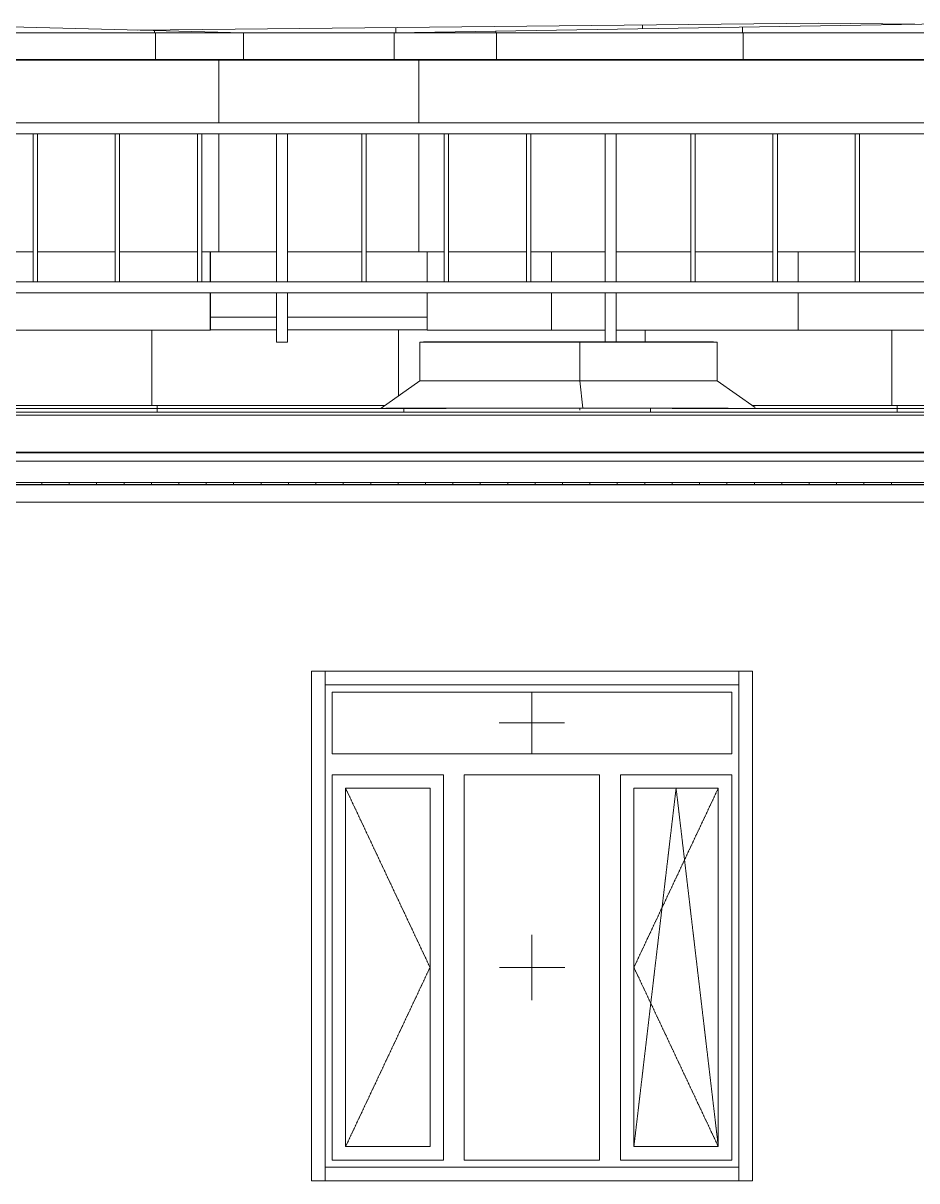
# Model space of a CAD drawing. Header units: millimetres. Extents: x -515342 to 330399, y -224905 to 507333.
# Drawn here: x 315484 to 318745, y 12878 to 17103 of the extents above; entities that cross this region are included whole.
import ezdxf

# ---------------------------------------------------------------- set-up
doc = ezdxf.new("R2010")
doc.units = ezdxf.units.MM
doc.linetypes.add('ASVP_Штриховая_ш2 п1', pattern=[3, 2, -1])
doc.layers.get('0').update_dxf_attribs({"lineweight": 0})
for name, color, linetype, lineweight in [('Витраж', 7, 'Continuous', 0), ('Крыша', 7, 'Continuous', 0), ('Крыша штриховка', 7, 'Continuous', 0), ('Обобщенные модели', 7, 'Continuous', 0), ('Ограждение', 7, 'Continuous', 0), ('Окна', 7, 'Continuous', 0), ('Окна открывание', 7, 'Continuous', 0), ('Стены', 7, 'Continuous', 0), ('Стены внутренние', 7, 'Continuous', 0), ('Стены наружные', 7, 'Continuous', 0), ('Стены штриховка поверхности', 7, 'Continuous', 0)]:
    doc.layers.add(name, color=color, linetype=linetype, lineweight=lineweight)

# ---------------------------------------------------------------- blocks, each defined once
blk = doc.blocks.new('Окно_ПВХ_3Створки_1Фрамуга-верх - АР_Окно_ОП_1820_h_х1570_3ст2фр-в-V33-О_АР_Эскиз_Фасад 1-12 копия 1')
at = {"layer": 'Окна'}
h = blk.add_hatch(dxfattribs=at)
h.set_pattern_fill('FP_1', color=256, style=0, pattern_type=2)
h.set_pattern_definition([(236.31, (995.8, 1244.6), (-1777.9963, -3556.002), [641.067, -5769.603]), (236.31, (1031.34, 1137.9), (-1777.9963, -3556.002), [384.64, -6026.03]), (236.31, (818, 1137.9), (-1777.9963, -3556.002), [384.64, -6026.03])])
h.paths.add_polyline_path([(93645.5, 10935), (93645.5, 12243), (93337.5, 12243), (93337.5, 10935), (93490, 10935)])
for p, q in [((94746.5, 12594), (93288.5, 12594)), ((93288.5, 12594), (93288.5, 12368)), ((94746.5, 12368), (94746.5, 12594)), ((94746.5, 12368), (93288.5, 12368)), ((93694.5, 12292), (93288.5, 12292)), ((93288.5, 12292), (93288.5, 10886)), ((93694.5, 10886), (93694.5, 12292)), ((94264.5, 12292), (93770.5, 12292)), ((93770.5, 10886), (93770.5, 12292)), ((94264.5, 10886), (94264.5, 12292)), ((94746.5, 12292), (94340.5, 12292)), ((94340.5, 10886), (94340.5, 12292)), ((94746.5, 10886), (94746.5, 12292)), ((93337.5, 12243), (93337.5, 10935)), ((93645.5, 12243), (93337.5, 12243)), ((93645.5, 12243), (93645.5, 10935)), ((94389.5, 12243), (94389.5, 10935)), ((94697.5, 12243), (94389.5, 12243)), ((94697.5, 12243), (94697.5, 10935)), ((93337.5, 10935), (93645.5, 10935)), ((94389.5, 10935), (94697.5, 10935)), ((93288.5, 10886), (93694.5, 10886)), ((93770.5, 10886), (94264.5, 10886)), ((94340.5, 10886), (94746.5, 10886))]:
    blk.add_line(p, q, dxfattribs=at)
at = {"layer": 'Окна открывание', "linetype": 'ASVP_Штриховая_ш2 п1'}
for p, q in [((94017.5, 12368), (94017.5, 12594)), ((93897.5, 12481), (94137.5, 12481)), ((93337.5, 12243), (93645.5, 11589)), ((94543.5, 12243), (94389.5, 10935)), ((94697.5, 12243), (94389.5, 11589)), ((94697.5, 10935), (94543.5, 12243)), ((94017.5, 11469), (94017.5, 11709)), ((93645.5, 11589), (93337.5, 10935)), ((94137.5, 11589), (93897.5, 11589)), ((94389.5, 11589), (94697.5, 10935))]:
    blk.add_line(p, q, dxfattribs=at)
blk = doc.blocks.new('Прямоугольный импост - АР_Откос_Металлический_50х330 Коричневый Правый-9899916-О_АР_Эскиз_Фасад 1-12 копия 1')
at = {"layer": 'Витраж'}
for p, q in [((17730.9, 2570), (17730.9, 2620)), ((19240.9, 2620), (17730.9, 2620)), ((19240.9, 2620), (19240.9, 2570)), ((19240.9, 2570), (17730.9, 2570))]:
    blk.add_line(p, q, dxfattribs=at)
blk = doc.blocks.new('Прямоугольный импост - АР_Откос_Металлический_50х330 Коричневый Левый-9899770-О_АР_Эскиз_Фасад 1-12 копия 1')
at = {"layer": 'Витраж'}
for p, q in [((17730.9, 760), (17730.9, 810)), ((17730.9, 810), (19240.9, 810)), ((19240.9, 810), (19240.9, 760)), ((17730.9, 760), (19240.9, 760))]:
    blk.add_line(p, q, dxfattribs=at)
blk = doc.blocks.new('Прямоугольный импост - АР_Откос_Металлический_50х330 Коричневый Правый-9899914-О_АР_Эскиз_Фасад 1-12 копия 1')
at = {"layer": 'Витраж'}
for p, q in [((38540.1, 2620), (38590.1, 2620)), ((38540.1, 2620), (38540.1, 760)), ((38590.1, 2620), (38590.1, 760)), ((38590.1, 760), (38540.1, 760))]:
    blk.add_line(p, q, dxfattribs=at)
blk = doc.blocks.new('Прямоугольный импост - АР_Откос_Металлический_50х330 Коричневый Левый-9899768-О_АР_Эскиз_Фасад 1-12 копия 1')
at = {"layer": 'Витраж'}
for p, q in [((40000.1, 2620), (40050.1, 2620)), ((40000.1, 760), (40000.1, 2620)), ((40050.1, 760), (40050.1, 2620)), ((40050.1, 760), (40000.1, 760))]:
    blk.add_line(p, q, dxfattribs=at)
blk = doc.blocks.new('ASVP_ОМ_Водосточный желоб - Желоб 125-9912292-О_АР_Эскиз_Фасад 1-12 копия 1')
at = {"layer": 'Обобщенные модели'}
for p, q in [((101435, 13350), (84836.6, 13350)), ((84744.1, 13287.5), (101435, 13287.5))]:
    blk.add_line(p, q, dxfattribs=at)
blk = doc.blocks.new('FP_311-О_АР_Эскиз_Фасад 1-12 копия 1')
at = {"layer": 'Обобщенные модели'}
for p, q in [((101435, 13358.6), (84744.1, 13358.6)), ((92229, 13353.1), (92229, 13359)), ((92329, 13353.1), (92329, 13359)), ((92429, 13353.1), (92429, 13359)), ((92529, 13353.1), (92529, 13359)), ((92629, 13353.1), (92629, 13359)), ((92729, 13353.1), (92729, 13359)), ((92829, 13353.1), (92829, 13359)), ((92929, 13353.1), (92929, 13359)), ((93029, 13353.1), (93029, 13359)), ((93129, 13353.1), (93129, 13359)), ((93229, 13353.1), (93229, 13359)), ((93329, 13353.1), (93329, 13359)), ((93429, 13353.1), (93429, 13359)), ((93529, 13353.1), (93529, 13359)), ((93629, 13353.1), (93629, 13359)), ((93729, 13353.1), (93729, 13359)), ((93829, 13353.1), (93829, 13359)), ((93929, 13353.1), (93929, 13359)), ((94029, 13353.1), (94029, 13359)), ((94129, 13353.1), (94129, 13359)), ((94229, 13353.1), (94229, 13359)), ((94329, 13353.1), (94329, 13359)), ((94429, 13353.1), (94429, 13359)), ((94529, 13353.1), (94529, 13359)), ((94629, 13353.1), (94629, 13359)), ((94729, 13353.1), (94729, 13359)), ((94829, 13353.1), (94829, 13359)), ((94929, 13353.1), (94929, 13359)), ((95029, 13353.1), (95029, 13359)), ((95129, 13353.1), (95129, 13359)), ((95229, 13353.1), (95229, 13359)), ((95329, 13353.1), (95329, 13359))]:
    blk.add_line(p, q, dxfattribs=at)
blk = doc.blocks.new('Влж_Решетка для желоба - Решетка 125-9886788-О_АР_Эскиз_Фасад 1-12 копия 1')
at = {"layer": 'Обобщенные модели'}
h = blk.add_hatch(dxfattribs=at)
h.set_pattern_fill('FP_14', color=256, style=0, pattern_type=2)
h.set_pattern_definition([(0, (-71.02, 0), (0, 100), []), (90, (-71.02, 0), (-100, 6e-15), [])])
h.paths.add_polyline_path([(101435, 13350), (101435, 13352), (84744.1, 13352), (84744.1, 13350), (101400.4, 13350)])
for p, q in [((84744.1, 13352), (101435, 13352)), ((84836.6, 13350), (101435, 13350))]:
    blk.add_line(p, q, dxfattribs=at)
blk.add_blockref('FP_311-О_АР_Эскиз_Фасад 1-12 копия 1', (0, 0), dxfattribs=at)
blk = doc.blocks.new('СД_Люблино_Фасады_rvt-1-О_АР_Эскиз_Фасад 1-12 копия 1')
at = {"layer": 'Витраж', "lineweight": 9}
for name, p in [('Прямоугольный импост - АР_Откос_Металлический_50х330 Коричневый Правый-9899914-О_АР_Эскиз_Фасад 1-12 копия 1', (54672.4, 10050)), ('Прямоугольный импост - АР_Откос_Металлический_50х330 Коричневый Правый-9899916-О_АР_Эскиз_Фасад 1-12 копия 1', (75531.6, 10050)), ('Прямоугольный импост - АР_Откос_Металлический_50х330 Коричневый Левый-9899768-О_АР_Эскиз_Фасад 1-12 копия 1', (54772.4, 10050)), ('Прямоугольный импост - АР_Откос_Металлический_50х330 Коричневый Левый-9899770-О_АР_Эскиз_Фасад 1-12 копия 1', (75531.6, 10050))]:
    blk.add_blockref(name, p, dxfattribs=at)
at = {"layer": 'Обобщенные модели', "lineweight": 9}
for name in ['Влж_Решетка для желоба - Решетка 125-9886788-О_АР_Эскиз_Фасад 1-12 копия 1', 'ASVP_ОМ_Водосточный желоб - Желоб 125-9912292-О_АР_Эскиз_Фасад 1-12 копия 1']:
    blk.add_blockref(name, (0, 0), dxfattribs=at)
at = {"layer": 'Окна', "lineweight": 9}
blk.add_blockref('Окно_ПВХ_3Створки_1Фрамуга-верх - АР_Окно_ОП_1820_h_х1570_3ст2фр-в-V33-О_АР_Эскиз_Фасад 1-12 копия 1', (0, 0), dxfattribs=at)
blk = doc.blocks.new('Ограждение - Ограждение-9809147-О_АР_Эскиз_Фасад 1-12 копия 1')
at = {"layer": 'Ограждение'}
for p, q in [((101485, 13605), (84775, 13605)), ((84757.3, 13436.4), (101502.7, 13436.4)), ((84773.8, 13466.7), (101486.2, 13466.7)), ((101485, 13470), (84775, 13470))]:
    blk.add_line(p, q, dxfattribs=at)
blk = doc.blocks.new('Прямоугольный импост - АР_Импост_40х40 _стойка ограждения на кровле_-10057260-О_АР_Эскиз_Фасад 1-12 копия 1')
at = {"layer": 'Витраж'}
for p, q in [((975, 14671), (675, 14671)), ((675, 14631), (975, 14631))]:
    blk.add_line(p, q, dxfattribs=at)
blk = doc.blocks.new('Прямоугольный импост - АР_Импост_16х16 _вертикальное заполнение ограждений_-V409-О_АР_Эскиз_Фасад 1-12 копия 1')
at = {"layer": 'Витраж'}
for p, q in [((86197, 14631), (86197, 14091)), ((86213, 14091), (86213, 14631))]:
    blk.add_line(p, q, dxfattribs=at)
blk = doc.blocks.new('Прямоугольный импост - АР_Импост_40х40 _поручень ограждения на кровле_-10059252-О_АР_Эскиз_Фасад 1-12 копия 1')
at = {"layer": 'Витраж'}
for p, q in [((87085, 14631), (87125, 14631)), ((87085, 14631), (87085, 14091)), ((87125, 14091), (87125, 14631)), ((87125, 14091), (87085, 14091))]:
    blk.add_line(p, q, dxfattribs=at)
blk = doc.blocks.new('Прямоугольный импост - АР_Импост_40х40 _поручень ограждения на кровле_-10058582-О_АР_Эскиз_Фасад 1-12 копия 1')
at = {"layer": 'Витраж'}
for p, q in [((101205, 14091), (100905, 14091)), ((100905, 14051), (101205, 14051))]:
    blk.add_line(p, q, dxfattribs=at)
blk = doc.blocks.new('Прямоугольный импост - АР_Импост_40х40 _поручень ограждения на кровле_-10059255-О_АР_Эскиз_Фасад 1-12 копия 1')
at = {"layer": 'Витраж'}
for p, q in [((87085, 14051), (87125, 14051)), ((87085, 14051), (87085, 13871)), ((87125, 13871), (87125, 14051)), ((87125, 13871), (87085, 13871))]:
    blk.add_line(p, q, dxfattribs=at)
blk = doc.blocks.new('Прямоугольный импост - АР_Импост_40х40 _поручень ограждения на кровле_-V410-О_АР_Эскиз_Фасад 1-12 копия 1')
at = {"layer": 'Витраж'}
for p, q in [((88285, 14051), (88325, 14051)), ((88285, 14051), (88285, 13872.2)), ((88325, 13872.2), (88325, 14051))]:
    blk.add_line(p, q, dxfattribs=at)

msp = doc.modelspace()

# ---------------------------------------------------------------- hatches: boundary and pattern name
at = {"layer": 'Крыша штриховка'}
h = msp.add_hatch(dxfattribs=at)
h.set_pattern_fill('FP_91', color=256, style=0, pattern_type=2)
h.set_pattern_definition([(0, (311463.4, 16124), (0, 1045.9), []), (90, (311463.4, 16124), (-900, 6e-14), [])])
h.paths.add_polyline_path([(313658.3997, 17067.9355), (316288.3997, 17067.9355), (314906.3524, 17102.9355), (313748.3997, 17070.4596)])
h = msp.add_hatch(dxfattribs=at)
h.set_pattern_fill('FP_88', color=256, style=0, pattern_type=2)
h.set_pattern_definition([(0, (316843.4, 16094.3), (0, 1078.47), []), (90, (316843.4, 16094.3), (-900, 6e-14), [])])
h.paths.add_polyline_path([(316288.3997, 17067.9355), (316838.3997, 17067.9355), (318738.4589, 17099.1816), (318386.4605, 17102.9355), (315902.1218, 17077.7179), (316158.3997, 17071.2277)])
h.paths.add_polyline_path([(321133.3997, 17067.9355), (321668.3997, 17067.9355), (320094.0367, 17084.7252), (321003.3997, 17070.0355)])
h = msp.add_hatch(dxfattribs=at)
h.set_pattern_fill('FP_93', color=256, style=0, pattern_type=2)
h.set_pattern_definition([(0, (316308.4, 16116.4), (0, 1054.18), []), (90, (316308.4, 16116.45), (-900, 6e-14), [])])
h.paths.add_polyline_path([(316838.3997, 17067.9355), (321133.3997, 17067.9355), (318966.729, 17102.9355), (316928.3997, 17069.4155)])
h = msp.add_hatch(dxfattribs=at)
h.set_pattern_fill('FP_90', color=256, style=0, pattern_type=2)
h.set_pattern_definition([(0, (311463, 15168), (0, 10000), []), (90, (311463.4, 15167.7), (-900, 6e-14), [])])
h.paths.add_polyline_path([(313658.3997, 16969.7355), (316288.3997, 16969.7355), (316288.3997, 17067.9355), (313658.3997, 17067.9355)])
h = msp.add_hatch(dxfattribs=at)
h.set_pattern_fill('FP_87', color=256, style=0, pattern_type=2)
h.set_pattern_definition([(0, (316843, 15168), (0, 10000), []), (90, (316843.4, 15167.7), (-900, 6e-14), [])])
h.paths.add_polyline_path([(316288.3997, 16969.7355), (316838.3997, 16969.7355), (316838.3997, 17067.9355), (316288.3997, 17067.9355), (316288.3997, 17006.1321)])
h.paths.add_polyline_path([(321418.3997, 16969.7355), (321668.3997, 16969.7355), (321668.3997, 17067.9355), (321133.3997, 17067.9355), (321133.3997, 16969.7355)])
h = msp.add_hatch(dxfattribs=at)
h.set_pattern_fill('FP_92', color=256, style=0, pattern_type=2)
h.set_pattern_definition([(0, (316308, 15168), (0, 10000), []), (90, (316308.4, 15167.7), (-900, 6e-14), [])])
h.paths.add_polyline_path([(316838.3997, 16969.7355), (321133.3997, 16969.7355), (321133.3997, 17067.9355), (316838.3997, 17067.9355)])
h = msp.add_hatch(dxfattribs=at)
h.set_pattern_fill('FP_54', color=256, style=0, pattern_type=2)
h.set_pattern_definition([(0, (324953.4, 15669.6), (0, 502.986), []), (90, (324953.4, 15669.6), (-900, 6e-14), [])])
h.paths.add_polyline_path([(315888.8986, 15707.3947), (316804.0812, 15707.3947), (316931.4777, 15797.7355), (316931.4777, 15938.9355), (317608.3997, 15939.9355), (317608.3997, 15982.8911), (316448.3997, 15983.3947), (316448.3997, 15938.7355), (316408.3997, 15938.7355), (316408.3997, 15983.3947), (315248.3997, 15982.8911), (315248.3997, 15939.9355), (315310.28, 15938.9355), (315310.28, 15797.7355), (315434.7413, 15707.3947), (315665.226, 15707.3947)])
h.paths.add_polyline_path([(312748.3997, 15707.3947), (314124.9996, 15707.3947), (314249.4609, 15797.7355), (314249.4609, 15938.9355), (315208.3997, 15939.9355), (315208.3997, 15982.8911), (314048.3997, 15982.8911), (314048.3997, 15938.7355), (314008.3997, 15938.7355), (314008.3997, 15982.8911), (312848.3997, 15983.3947), (312848.3997, 15938.7355), (312808.3997, 15938.7355), (312808.3997, 15983.3947), (312748.3997, 15983.3947), (312748.3997, 15708.0583)])
h.paths.add_polyline_path([(321033.261, 15707.3947), (321068.7285, 15707.3947), (321194.8912, 15797.7355), (321194.8912, 15938.9355), (321208.3997, 15939.9355), (321208.3997, 15983.3947), (320048.3997, 15982.8911), (320048.3997, 15939.9355), (320413.0924, 15938.9355), (320413.0924, 15797.7355), (320538.8304, 15707.3947), (320883.3997, 15707.3947)])
h.paths.add_polyline_path([(323405.2598, 15707.3947), (323525.7307, 15797.7355), (323525.7307, 15938.9355), (323608.3997, 15939.9355), (323608.3997, 15982.8911), (322448.3997, 15982.8911), (322448.3997, 15938.7355), (322408.3997, 15938.7355), (322408.3997, 15982.8911), (321248.3997, 15983.3947), (321248.3997, 15939.9355), (322270.2119, 15938.9355), (322270.2119, 15797.7355), (322396.3746, 15707.3947), (323392.3791, 15707.3947)])
h.paths.add_polyline_path([(319215.6537, 15707.3947), (319341.3917, 15797.7355), (319341.3917, 15938.9355), (320008.3997, 15939.9355), (320008.3997, 15982.8911), (318848.3997, 15982.8911), (318848.3997, 15938.7355), (318808.3997, 15938.7355), (318808.3997, 15982.8911), (317648.3997, 15982.8911), (317648.3997, 15939.9355), (318017.3139, 15938.9355), (318017.3139, 15797.7355), (318144.7104, 15707.3947), (319202.2098, 15707.3947)])
h.paths.add_polyline_path([(324628.3997, 15740.8466), (324628.3997, 15982.8911), (324548.3997, 15982.8911), (324548.3997, 15938.9355), (324552.5375, 15938.9355), (324552.5375, 15797.7355), (324611.9509, 15753.1815)])
h.paths.add_polyline_path([(323648.3997, 15939.9355), (324508.3997, 15939.9355), (324508.3997, 15982.8911), (323648.3997, 15982.8911), (323648.3997, 15965.2886)])
h = msp.add_hatch(dxfattribs=at)
h.set_pattern_fill('FP_55', color=256, style=0, pattern_type=2)
h.set_pattern_definition([(0, (324973.4, 15696), (0, 164.134), []), (90, (324973.4, 15696), (-900, 6e-14), [])])
h.paths.add_polyline_path([(308148.3997, 15682.9355), (324758.3997, 15682.9355), (324758.3997, 15688.4347), (324628.3997, 15688.4347), (324628.3997, 15700.8627), (324540.7924, 15697.7355), (324429.9525, 15697.7355), (324220.4264, 15690.5409), (323525.7307, 15695.9927), (323525.7307, 15697.7355), (323392.3791, 15697.7355), (323405.2598, 15707.3947), (322396.3746, 15707.3947), (322404.7343, 15701.4086), (322247.1353, 15697.7355), (322123.6423, 15697.7355), (321818.4083, 15690.8205), (321185.0954, 15697.7355), (321055.4293, 15697.8716), (321068.7285, 15707.3947), (320538.8304, 15707.3947), (320548.0506, 15700.7701), (320423.3094, 15697.7355), (320301.5437, 15697.7355), (319973.7532, 15689.9905), (319204.4494, 15699.3446), (319215.6537, 15707.3947), (318144.7104, 15707.3947), (318155.5956, 15699.6757), (318056.5982, 15697.7355), (317901.9072, 15697.299), (317515.5044, 15689.9167), (316922.7461, 15697.7355), (316790.8039, 15697.9793), (316804.0812, 15707.3947), (315434.7413, 15707.3947), (315448.0487, 15697.7355), (315301.7948, 15697.328), (314656.9243, 15690.7262), (314390.6324, 15697.7355), (314272.7793, 15697.7355), (314117.5033, 15701.9535), (314124.9996, 15707.3947), (312624.3721, 15707.3947), (312636.5937, 15698.7527), (312533.8722, 15697.7355), (312403.6937, 15697.2566), (311949.1644, 15689.8765), (311415.5362, 15697.7355), (311267.8783, 15698.8758), (311279.9256, 15707.3947), (309784.3721, 15707.3947), (309796.5937, 15698.7527), (309704.5951, 15697.7355), (309593.19, 15697.7355), (309109.1644, 15689.8765), (308635.6361, 15697.7355), (308427.8783, 15698.8758), (308439.9256, 15707.3947), (308148.3997, 15707.3947), (308148.3997, 15701.9355)])
at = {"layer": 'Стены штриховка поверхности'}
h = msp.add_hatch(dxfattribs=at)
h.set_pattern_fill('FP_202', color=256, style=0, pattern_type=2)
h.set_pattern_definition([(0, (316163, 15168), (0, 10000), []), (90, (316163.4, 15167.7), (-900, 6e-14), [])])
h.paths.add_polyline_path([(315208.3997, 15982.8911), (315208.3997, 16118.7355), (314048.3997, 16118.7355), (314048.3997, 15982.8911), (315188.3997, 15982.8911)])
h.paths.add_polyline_path([(315248.3997, 15982.8911), (316168.3997, 15983.3947), (316168.3997, 16118.7355), (315248.3997, 16118.7355), (315248.3997, 15983.3947)])
h.paths.add_polyline_path([(314008.3997, 15982.8911), (314008.3997, 16118.7355), (313788.3997, 16118.7355), (313788.3997, 15982.8911), (313908.3997, 15982.8911)])
h.paths.add_polyline_path([(315248.3997, 16158.7355), (315520.3997, 16158.7355), (315520.3997, 16267.7355), (315248.3997, 16267.7355), (315248.3997, 16166.7768)])
h.paths.add_polyline_path([(313788.3997, 16158.7355), (314008.3997, 16158.7355), (314008.3997, 16267.7355), (313788.3997, 16267.7355), (313788.3997, 16166.7768)])
h.paths.add_polyline_path([(314048.3997, 16158.7355), (314320.3997, 16158.7355), (314320.3997, 16267.7355), (314048.3997, 16267.7355)])
h.paths.add_polyline_path([(316158.3997, 16158.7355), (316168.3997, 16158.7355), (316168.3997, 16267.7355), (316136.3997, 16267.7355), (316136.3997, 16158.7355)])
h.paths.add_polyline_path([(316120.3997, 16158.7355), (316120.3997, 16267.7355), (315836.3997, 16267.7355), (315836.3997, 16158.7355), (316112.5622, 16158.7355)])
h.paths.add_polyline_path([(315536.3997, 16158.7355), (315820.3997, 16158.7355), (315820.3997, 16267.7355), (315536.3997, 16267.7355), (315536.3997, 16166.7768)])
h.paths.add_polyline_path([(315188.3997, 16158.7355), (315208.3997, 16158.7355), (315208.3997, 16267.7355), (314936.3997, 16267.7355), (314936.3997, 16158.7355), (314994.2262, 16158.7355)])
h.paths.add_polyline_path([(314336.3997, 16158.7355), (314620.3997, 16158.7355), (314620.3997, 16267.7355), (314336.3997, 16267.7355), (314336.3997, 16166.7768)])
h.paths.add_polyline_path([(314920.3997, 16158.7355), (314920.3997, 16267.7355), (314636.3997, 16267.7355), (314636.3997, 16158.7355), (314770.5535, 16158.7355)])
h = msp.add_hatch(dxfattribs=at)
h.set_pattern_fill('FP_199', color=256, style=0, pattern_type=2)
h.set_pattern_definition([(0, (321543, 15168), (0, 10000), []), (90, (321543.4, 15167.7), (-900, 6e-14), [])])
h.paths.add_polyline_path([(316408.3997, 16029.9355), (316408.3997, 16118.7355), (316168.3997, 16118.7355), (316168.3997, 16029.9355), (316175.4879, 16029.9355)])
h.paths.add_polyline_path([(321256.9336, 16029.9355), (321548.3997, 16029.9355), (321548.3997, 16118.7355), (321248.3997, 16118.7355), (321248.3997, 16029.9355)])
h.paths.add_polyline_path([(316728.3997, 16029.9355), (316958.3997, 16029.9355), (316958.3997, 16118.7355), (316448.3997, 16118.7355), (316448.3997, 16029.9355), (316559.8985, 16029.9355)])
h.paths.add_polyline_path([(321208.3997, 16029.9355), (321208.3997, 16118.7355), (321013.3997, 16118.7355), (321013.3997, 16029.9355), (321033.261, 16029.9355)])
h.paths.add_polyline_path([(321248.3997, 16158.7355), (321520.3997, 16158.7355), (321520.3997, 16267.7355), (321248.3997, 16267.7355), (321248.3997, 16166.7768)])
h.paths.add_polyline_path([(321208.3997, 16158.7355), (321208.3997, 16267.7355), (321013.3997, 16267.7355), (321013.3997, 16158.7355), (321033.261, 16158.7355)])
h.paths.add_polyline_path([(321536.3997, 16158.7355), (321548.3997, 16158.7355), (321548.3997, 16267.7355), (321536.3997, 16267.7355), (321536.3997, 16166.7768)])
h.paths.add_polyline_path([(316195.1043, 16158.7355), (316408.3997, 16158.7355), (316408.3997, 16267.7355), (316168.3997, 16267.7355), (316168.3997, 16158.7355)])
h.paths.add_polyline_path([(316448.3997, 16158.7355), (316720.3997, 16158.7355), (316720.3997, 16267.7355), (316448.3997, 16267.7355), (316448.3997, 16166.7768)])
h.paths.add_polyline_path([(316958.3997, 16158.7355), (316958.3997, 16267.7355), (316736.3997, 16267.7355), (316736.3997, 16158.7355)])
h = msp.add_hatch(dxfattribs=at)
h.set_pattern_fill('FP_201', color=256, style=0, pattern_type=2)
h.set_pattern_definition([(0, (321008, 15168), (0, 10000), []), (90, (321008.4, 15167.7), (-900, 6e-14), [])])
h.paths.add_polyline_path([(318125.5708, 15982.8911), (318808.3997, 15983.3947), (318808.3997, 16118.7355), (317648.3997, 16118.7355), (317648.3997, 15982.8911), (317901.9072, 15982.8911)])
h.paths.add_polyline_path([(317088.3997, 15982.8911), (317608.3997, 15983.3947), (317608.3997, 16118.7355), (316968.3997, 16118.7355), (316968.3997, 15982.8911), (317007.2347, 15982.8911)])
h.paths.add_polyline_path([(321013.3997, 15982.8911), (321013.3997, 16118.7355), (320048.3997, 16118.7355), (320048.3997, 15982.8911), (320883.3997, 15982.8911)])
h.paths.add_polyline_path([(318848.3997, 15982.8911), (320008.3997, 15983.3947), (320008.3997, 16118.7355), (318848.3997, 16118.7355), (318848.3997, 15983.3947)])
h.paths.add_polyline_path([(319720.3997, 16158.7355), (319720.3997, 16267.7355), (319436.3997, 16267.7355), (319436.3997, 16158.7355), (319691.2522, 16158.7355)])
h.paths.add_polyline_path([(320883.3997, 16158.7355), (320920.3997, 16158.7355), (320920.3997, 16267.7355), (320636.3997, 16267.7355), (320636.3997, 16158.7355)])
h.paths.add_polyline_path([(319736.3997, 16158.7355), (320008.3997, 16158.7355), (320008.3997, 16267.7355), (319736.3997, 16267.7355), (319736.3997, 16166.7768)])
h.paths.add_polyline_path([(317088.3997, 16158.7355), (317320.3997, 16158.7355), (317320.3997, 16267.7355), (317036.3997, 16267.7355), (317036.3997, 16158.7355)])
h.paths.add_polyline_path([(320048.3997, 16158.7355), (320320.3997, 16158.7355), (320320.3997, 16267.7355), (320048.3997, 16267.7355), (320048.3997, 16166.7768)])
h.paths.add_polyline_path([(319420.3997, 16158.7355), (319420.3997, 16267.7355), (319136.3997, 16267.7355), (319136.3997, 16158.7355), (319243.916, 16158.7355)])
h.paths.add_polyline_path([(320620.3997, 16158.7355), (320620.3997, 16267.7355), (320336.3997, 16267.7355), (320336.3997, 16158.7355), (320585.9247, 16158.7355)])
h.paths.add_polyline_path([(317020.3997, 16158.7355), (317020.3997, 16267.7355), (316968.3997, 16267.7355), (316968.3997, 16158.7355), (317007.2347, 16158.7355)])
h.paths.add_polyline_path([(320936.3997, 16158.7355), (321013.3997, 16158.7355), (321013.3997, 16267.7355), (320936.3997, 16267.7355), (320936.3997, 16166.7768)])
h.paths.add_polyline_path([(317648.3997, 16158.7355), (317920.3997, 16158.7355), (317920.3997, 16267.7355), (317648.3997, 16267.7355), (317648.3997, 16242.1693)])
h.paths.add_polyline_path([(317454.571, 16158.7355), (317608.3997, 16158.7355), (317608.3997, 16267.7355), (317336.3997, 16267.7355), (317336.3997, 16158.7355)])
h.paths.add_polyline_path([(319120.3997, 16158.7355), (319120.3997, 16267.7355), (318848.3997, 16267.7355), (318848.3997, 16158.7355)])
h.paths.add_polyline_path([(318796.5797, 16158.7355), (318808.3997, 16158.7355), (318808.3997, 16267.7355), (318536.3997, 16267.7355), (318536.3997, 16158.7355), (318733.339, 16158.7355)])
h.paths.add_polyline_path([(317936.3997, 16158.7355), (318220.3997, 16158.7355), (318220.3997, 16267.7355), (317936.3997, 16267.7355), (317936.3997, 16166.7768)])
h.paths.add_polyline_path([(318520.3997, 16158.7355), (318520.3997, 16267.7355), (318236.3997, 16267.7355), (318236.3997, 16158.7355), (318349.2435, 16158.7355)])
h = msp.add_hatch(dxfattribs=at)
h.set_pattern_fill('FP_164', color=256, style=0, pattern_type=2)
h.set_pattern_definition([(0, (317512, 15168), (0, 10000), []), (90, (317511.7, 15167.74), (-682.63, 4e-14), [])])
h.paths.add_polyline_path([(317515.5044, 15689.9167), (317515.5044, 15697.7355), (317007.2347, 15697.0857), (317454.571, 15690.7761)])
h.paths.add_polyline_path([(316968.3997, 15797.7355), (317515.5044, 15797.7355), (317515.5044, 15938.9355), (316939.0625, 15938.9355), (316939.0625, 15797.7355)])
h = msp.add_hatch(dxfattribs=at)
h.set_pattern_fill('FP_165', color=256, style=0, pattern_type=2)
h.set_pattern_definition([(0, (317519, 15168), (0, 10000), []), (90, (317518.76, 15167.74), (-586.53, 4e-14), [])])
h.paths.add_polyline_path([(317515.5044, 15689.9167), (317522.0214, 15690.0412), (317522.0214, 15697.7355), (317515.5044, 15696.8379), (317515.5044, 15690.1331)])
h.paths.add_polyline_path([(317522.0214, 15797.7355), (317522.0214, 15938.9355), (317515.5044, 15938.9355), (317515.5044, 15797.7355)])

# ---------------------------------------------------------------- linework, layer by layer
at = {"layer": 'Крыша'}
for p, q in [((314906.3524, 17102.9355), (316288.3997, 17067.9355)), ((315902.1218, 17077.7179), (318386.4605, 17102.9355)), ((316838.3997, 17067.9355), (318966.729, 17102.9355)), ((318386.4605, 17102.9355), (318738.4589, 17099.1816)), ((321668.3997, 17067.9355), (312778.3997, 17067.9355)), ((316288.3997, 16969.7355), (316288.3997, 17067.9355)), ((316838.3997, 16969.7355), (316838.3997, 17067.9355)), ((321668.3997, 16969.7355), (312868.3997, 16969.7355)), ((316408.3997, 16029.9355), (316168.3997, 16029.9355)), ((316958.3997, 16029.9355), (316448.3997, 16029.9355)), ((316168.3997, 15983.3947), (316408.3997, 15983.3947)), ((316448.3997, 15983.3947), (316958.3997, 15983.3947)), ((318003.2122, 15939.9355), (316945.5795, 15939.9355)), ((324758.3997, 15682.9355), (223518.3997, 15682.9355)), ((315434.7413, 15707.3947), (316804.0812, 15707.3947)), ((318144.7104, 15707.3947), (319215.6537, 15707.3947))]:
    msp.add_line(p, q, dxfattribs=at)
at = {"layer": 'Стены'}
for p, q in [((316931.4777, 15797.7355), (316790.46, 15697.7355)), ((318017.3139, 15797.7355), (316931.4777, 15797.7355)), ((317515.5044, 15797.7355), (317526.182, 15697.7355)), ((318017.3139, 15797.7355), (318155.5956, 15699.6757)), ((316807.7188, 15697.7355), (318056.5982, 15697.7355))]:
    msp.add_line(p, q, dxfattribs=at)
at = {"layer": 'Стены внутренние'}
for p, q in [((321578.3997, 16967.7355), (312868.3997, 16967.7355)), ((316198.3997, 16967.7355), (316198.3997, 16738.7355)), ((316928.3997, 16967.7355), (316928.3997, 16738.7355)), ((316198.3997, 16698.7355), (316198.3997, 16267.7355)), ((316928.3997, 16698.7355), (316928.3997, 16267.7355)), ((315248.3997, 16267.7355), (315520.3997, 16267.7355)), ((315536.3997, 16267.7355), (315820.3997, 16267.7355)), ((315836.3997, 16267.7355), (316120.3997, 16267.7355)), ((316136.3997, 16267.7355), (316408.3997, 16267.7355)), ((316448.3997, 16267.7355), (316720.3997, 16267.7355)), ((316736.3997, 16267.7355), (317020.3997, 16267.7355)), ((317036.3997, 16267.7355), (317320.3997, 16267.7355)), ((317336.3997, 16267.7355), (317608.3997, 16267.7355)), ((317648.3997, 16267.7355), (317920.3997, 16267.7355)), ((317936.3997, 16267.7355), (318220.3997, 16267.7355)), ((318236.3997, 16267.7355), (318520.3997, 16267.7355)), ((318536.3997, 16267.7355), (318808.3997, 16267.7355))]:
    msp.add_line(p, q, dxfattribs=at)
at = {"layer": 'Стены наружные'}
for p, q in [((316168.3997, 16158.7355), (316168.3997, 16267.7355)), ((316958.3997, 16158.7355), (316958.3997, 16267.7355)), ((316168.3997, 15982.8911), (316168.3997, 16118.7355)), ((316958.3997, 15982.8911), (316958.3997, 16118.7355)), ((315248.3997, 15982.8911), (316168.3997, 15982.8911)), ((316958.3997, 15982.8911), (317608.3997, 15982.8911)), ((317648.3997, 15982.8911), (318808.3997, 15982.8911)), ((316931.4777, 15797.7355), (316931.4777, 15938.9355)), ((318017.3139, 15938.9355), (316931.4777, 15938.9355)), ((317515.5044, 15797.7355), (317515.5044, 15938.9355)), ((318017.3139, 15797.7355), (318017.3139, 15938.9355)), ((317515.5044, 15689.9167), (317515.5044, 15697.7355))]:
    msp.add_line(p, q, dxfattribs=at)

# ---------------------------------------------------------------- block references
msp.add_blockref('СД_Люблино_Фасады_rvt-1-О_АР_Эскиз_Фасад 1-12 копия 1', (223323.3997, 2067.7355))
at = {"layer": 'Витраж'}
for name, p in [('Прямоугольный импост - АР_Импост_40х40 _стойка ограждения на кровле_-10057260-О_АР_Эскиз_Фасад 1-12 копия 1', (314553.3997, 2067.7355)), ('Прямоугольный импост - АР_Импост_40х40 _стойка ограждения на кровле_-10057260-О_АР_Эскиз_Фасад 1-12 копия 1', (314853.3997, 2067.7355)), ('Прямоугольный импост - АР_Импост_40х40 _стойка ограждения на кровле_-10057260-О_АР_Эскиз_Фасад 1-12 копия 1', (315153.3997, 2067.7355)), ('Прямоугольный импост - АР_Импост_40х40 _стойка ограждения на кровле_-10057260-О_АР_Эскиз_Фасад 1-12 копия 1', (315453.3997, 2067.7355)), ('Прямоугольный импост - АР_Импост_40х40 _стойка ограждения на кровле_-10057260-О_АР_Эскиз_Фасад 1-12 копия 1', (315753.3997, 2067.7355)), ('Прямоугольный импост - АР_Импост_40х40 _стойка ограждения на кровле_-10057260-О_АР_Эскиз_Фасад 1-12 копия 1', (316053.3997, 2067.7355)), ('Прямоугольный импост - АР_Импост_40х40 _стойка ограждения на кровле_-10057260-О_АР_Эскиз_Фасад 1-12 копия 1', (316353.3997, 2067.7355)), ('Прямоугольный импост - АР_Импост_40х40 _стойка ограждения на кровле_-10057260-О_АР_Эскиз_Фасад 1-12 копия 1', (316653.3997, 2067.7355)), ('Прямоугольный импост - АР_Импост_40х40 _стойка ограждения на кровле_-10057260-О_АР_Эскиз_Фасад 1-12 копия 1', (316953.3997, 2067.7355)), ('Прямоугольный импост - АР_Импост_40х40 _стойка ограждения на кровле_-10057260-О_АР_Эскиз_Фасад 1-12 копия 1', (317253.3997, 2067.7355)), ('Прямоугольный импост - АР_Импост_40х40 _стойка ограждения на кровле_-10057260-О_АР_Эскиз_Фасад 1-12 копия 1', (317553.3997, 2067.7355)), ('Прямоугольный импост - АР_Импост_40х40 _стойка ограждения на кровле_-10057260-О_АР_Эскиз_Фасад 1-12 копия 1', (317853.3997, 2067.7355)), ('Прямоугольный импост - АР_Импост_16х16 _вертикальное заполнение ограждений_-V409-О_АР_Эскиз_Фасад 1-12 копия 1', (229323.3997, 2067.7355)), ('Прямоугольный импост - АР_Импост_16х16 _вертикальное заполнение ограждений_-V409-О_АР_Эскиз_Фасад 1-12 копия 1', (229623.3997, 2067.7355)), ('Прямоугольный импост - АР_Импост_16х16 _вертикальное заполнение ограждений_-V409-О_АР_Эскиз_Фасад 1-12 копия 1', (229923.3997, 2067.7355)), ('Прямоугольный импост - АР_Импост_40х40 _поручень ограждения на кровле_-10059252-О_АР_Эскиз_Фасад 1-12 копия 1', (229323.3997, 2067.7355)), ('Прямоугольный импост - АР_Импост_16х16 _вертикальное заполнение ограждений_-V409-О_АР_Эскиз_Фасад 1-12 копия 1', (230523.3997, 2067.7355)), ('Прямоугольный импост - АР_Импост_16х16 _вертикальное заполнение ограждений_-V409-О_АР_Эскиз_Фасад 1-12 копия 1', (230823.3997, 2067.7355)), ('Прямоугольный импост - АР_Импост_16х16 _вертикальное заполнение ограждений_-V409-О_АР_Эскиз_Фасад 1-12 копия 1', (231123.3997, 2067.7355)), ('Прямоугольный импост - АР_Импост_40х40 _поручень ограждения на кровле_-10059252-О_АР_Эскиз_Фасад 1-12 копия 1', (230523.3997, 2067.7355)), ('Прямоугольный импост - АР_Импост_16х16 _вертикальное заполнение ограждений_-V409-О_АР_Эскиз_Фасад 1-12 копия 1', (231723.3997, 2067.7355)), ('Прямоугольный импост - АР_Импост_16х16 _вертикальное заполнение ограждений_-V409-О_АР_Эскиз_Фасад 1-12 копия 1', (232023.3997, 2067.7355)), ('Прямоугольный импост - АР_Импост_16х16 _вертикальное заполнение ограждений_-V409-О_АР_Эскиз_Фасад 1-12 копия 1', (232323.3997, 2067.7355)), ('Прямоугольный импост - АР_Импост_40х40 _поручень ограждения на кровле_-10058582-О_АР_Эскиз_Фасад 1-12 копия 1', (214323.3997, 2067.7355)), ('Прямоугольный импост - АР_Импост_40х40 _поручень ограждения на кровле_-10058582-О_АР_Эскиз_Фасад 1-12 копия 1', (214623.3997, 2067.7355)), ('Прямоугольный импост - АР_Импост_40х40 _поручень ограждения на кровле_-10058582-О_АР_Эскиз_Фасад 1-12 копия 1', (214923.3997, 2067.7355)), ('Прямоугольный импост - АР_Импост_40х40 _поручень ограждения на кровле_-10058582-О_АР_Эскиз_Фасад 1-12 копия 1', (215223.3997, 2067.7355)), ('Прямоугольный импост - АР_Импост_40х40 _поручень ограждения на кровле_-10058582-О_АР_Эскиз_Фасад 1-12 копия 1', (215523.3997, 2067.7355)), ('Прямоугольный импост - АР_Импост_40х40 _поручень ограждения на кровле_-10058582-О_АР_Эскиз_Фасад 1-12 копия 1', (215823.3997, 2067.7355)), ('Прямоугольный импост - АР_Импост_40х40 _поручень ограждения на кровле_-10058582-О_АР_Эскиз_Фасад 1-12 копия 1', (216123.3997, 2067.7355)), ('Прямоугольный импост - АР_Импост_40х40 _поручень ограждения на кровле_-10058582-О_АР_Эскиз_Фасад 1-12 копия 1', (216423.3997, 2067.7355)), ('Прямоугольный импост - АР_Импост_40х40 _поручень ограждения на кровле_-10058582-О_АР_Эскиз_Фасад 1-12 копия 1', (216723.3997, 2067.7355)), ('Прямоугольный импост - АР_Импост_40х40 _поручень ограждения на кровле_-10058582-О_АР_Эскиз_Фасад 1-12 копия 1', (217023.3997, 2067.7355)), ('Прямоугольный импост - АР_Импост_40х40 _поручень ограждения на кровле_-10058582-О_АР_Эскиз_Фасад 1-12 копия 1', (217323.3997, 2067.7355)), ('Прямоугольный импост - АР_Импост_40х40 _поручень ограждения на кровле_-10058582-О_АР_Эскиз_Фасад 1-12 копия 1', (217623.3997, 2067.7355)), ('Прямоугольный импост - АР_Импост_40х40 _поручень ограждения на кровле_-10059255-О_АР_Эскиз_Фасад 1-12 копия 1', (229323.3997, 2067.7355)), ('Прямоугольный импост - АР_Импост_40х40 _поручень ограждения на кровле_-V410-О_АР_Эскиз_Фасад 1-12 копия 1', (229323.3997, 2067.7355))]:
    msp.add_blockref(name, p, dxfattribs=at)
at = {"layer": 'Ограждение'}
msp.add_blockref('Ограждение - Ограждение-9809147-О_АР_Эскиз_Фасад 1-12 копия 1', (223323.3997, 2067.7355), dxfattribs=at)

doc.saveas('drawing.dxf')
